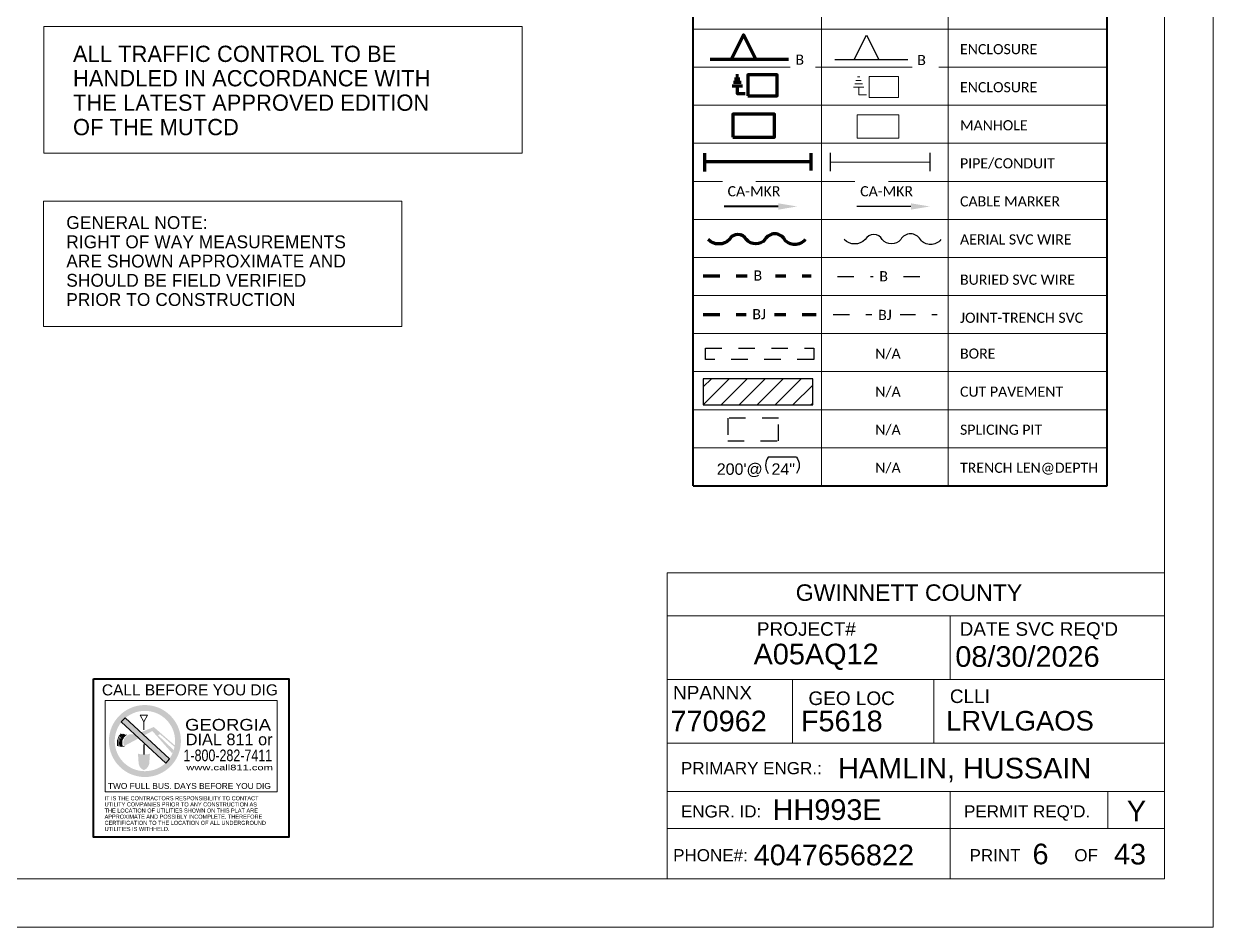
# Paper-space layout '1' of a CAD drawing. Header units: inches. Extents: x 1.3 to 44.7, y 1 to 54.1.
# Drawn here: x 10.67 to 17.88, y 1.02 to 6.5 of the extents above; entities that cross this region are included whole.
import ezdxf
from ezdxf.enums import TextEntityAlignment as Align

# ---------------------------------------------------------------- set-up
doc = ezdxf.new("R2010")
doc.units = ezdxf.units.IN
doc.header["$MEASUREMENT"] = 0
doc.linetypes.add('DASHED', pattern=[0.75, 0.5, -0.25])
doc.linetypes.add('PHANTOM2', pattern=[1.25, 0.625, -0.125, 0.125, -0.125, 0.125, -0.125])
for name, color, linetype, lineweight in [('Level 15', 7, 'Continuous', 0), ('Level 18', 7, 'Continuous', 0), ('Level 19', 7, 'DASHED', 0), ('Level 63', 7, 'Continuous', 0), ('Level 8', 7, 'Continuous', 0), ('z Level 63', 7, 'Continuous', 0)]:
    doc.layers.add(name, color=color, linetype=linetype, lineweight=lineweight)
doc.layers.add('Notes', color=2, linetype='Continuous')
doc.styles.add('Legend', font='calibri.ttf')
doc.styles.add('MtXpl_Arial_Unicode_', font='ARIALUNI.ttf')
doc.styles.add('Style-Arial', font='arial.ttf')
doc.styles.add('Style-font000', font='font000.shx')
doc.styles.add('TelcoFixedNoMask', font='font000.shx', dxfattribs={"height": 9})

# ---------------------------------------------------------------- blocks, each defined once
blk = doc.blocks.new('DIG_STAMP_GA')
at = {"layer": 'Notes', "linetype": 'Continuous', "lineweight": 0}
h = blk.add_hatch(color=1, dxfattribs=at)
edge = h.paths.add_edge_path()
edge.add_arc((477, 893), 334, 0, 360)
edge = h.paths.add_edge_path(flags=16)
edge.add_arc((477, 893), 280, 0, 360)
for points in [[(282, 845), (277, 882), (279, 893), (286, 916), (298, 930), (321, 950), (331, 955), (395, 955), (559, 1023), (754, 853), (751, 839), (617, 956), (599, 947), (743, 809), (731, 778), (546, 986)], [(412, 779), (415, 738), (418, 698), (418, 694), (418, 686), (420, 680), (421, 675), (422, 670), (424, 666), (427, 659), (431, 653), (434, 649), (436, 646), (440, 642), (444, 638), (447, 636), (450, 633), (453, 631), (459, 628), (463, 626), (468, 624), (472, 626), (477, 628), (482, 631), (486, 633), (489, 636), (493, 639), (495, 641), (498, 645), (499, 646), (502, 650), (505, 653), (507, 657), (510, 663), (512, 667), (513, 670), (515, 675), (516, 679), (517, 684), (518, 689), (518, 695), (518, 698), (521, 738), (524, 779), (524, 778), (523, 777), (523, 777), (523, 776), (522, 776), (519, 775), (516, 774), (515, 774), (513, 773), (511, 773), (509, 772), (505, 771), (499, 771), (495, 770), (491, 770), (486, 770), (479, 769), (475, 769), (468, 769), (465, 769), (458, 769), (456, 769), (451, 769), (448, 770), (445, 770), (442, 770), (439, 770), (436, 771), (435, 771), (432, 771), (428, 772), (427, 772), (425, 772), (423, 773), (421, 774), (419, 774), (416, 775), (415, 776), (413, 776), (413, 776), (413, 776), (413, 776), (413, 777), (412, 777), (412, 777), (412, 777), (412, 777), (412, 778), (412, 778)]]:
    blk.add_hatch(color=7, dxfattribs=at).paths.add_polyline_path(points)
at = {"layer": 'Level 8', "color": 7, "linetype": 'Continuous'}
for p, q in [((223, 855), (222, 849)), ((236, 853), (234, 846)), ((247, 850), (246, 843)), ((257, 848), (256, 842)), ((267, 847), (266, 840)), ((282, 845), (280, 839))]:
    blk.add_line(p, q, dxfattribs=at)
for centre, radius, start, end in [((337, 877), 115, 134.5828, 189.5588), ((347, 875), 113, 132.9304, 190.081), ((348, 876), 103, 129.7167, 193.059), ((348, 876), 94.9, 126.1577, 195.6004), ((348, 877), 86, 119.731, 199.1192)]:
    blk.add_arc(centre, radius, start, end, dxfattribs=at)
at = {"layer": 'Notes', "color": 92}
blk.add_line((468, 861), (468, 769), dxfattribs=at)
at = {"layer": 'Notes', "color": 92, "linetype": 'Continuous', "lineweight": 13, "flags": 128}
blk.add_lwpolyline([(109, 1269), (1705, 1269), (1705, 423), (109, 423)], close=True, dxfattribs=at)
at = {"layer": 'Notes', "color": 1, "linetype": 'Continuous', "lineweight": 0, "flags": 128}
blk.add_lwpolyline([(257, 1070), (672, 688), (704, 728), (295, 1107)], close=True, dxfattribs=at)
at = {"layer": 'Notes', "color": 92, "lineweight": 13, "flags": 128}
blk.add_lwpolyline([(468, 996), (468, 1071), (434, 1132), (502, 1132), (468, 1071)], dxfattribs=at)
at = {"layer": 'Notes', "color": 1, "linetype": 'Continuous', "lineweight": 0}
blk.add_solid([(257, 1070), (672, 688), (295, 1107), (704, 728)], dxfattribs=at)
at = {"layer": 'Notes', "color": 92, "linetype": 'Continuous', "lineweight": 13, "attachment_point": 1, "line_spacing_factor": 0.6, "style": 'Style-Arial', "bg_fill": 3, "box_fill_scale": 1, "bg_fill_color": 178, "bg_fill_transparency": 0}
for s, insert, char_height in [('CALL BEFORE YOU DIG', (78, 1419), 102.6), ('TWO FULL BUS. DAYS BEFORE YOU DIG', (134, 504), 55.3)]:
    blk.add_mtext(s, dxfattribs=dict(at, insert=insert, char_height=char_height))
at = {"layer": 'Notes', "color": 2, "linetype": 'Continuous', "lineweight": 13, "insert": (835, 814), "char_height": 108, "attachment_point": 1, "line_spacing_factor": 0.6, "style": 'Style-Arial', "bg_fill": 3, "box_fill_scale": 1, "bg_fill_color": 178, "bg_fill_transparency": 0}
blk.add_mtext('\\H1x;\\W0.765649;1-800-282-7411', dxfattribs=at)
at = {"layer": 'Notes', "color": 2, "linetype": 'Continuous', "lineweight": 13, "attachment_point": 1, "style": 'Style-Arial', "bg_fill": 3, "box_fill_scale": 1, "bg_fill_color": 178, "bg_fill_transparency": 0}
for s, insert, char_height, line_spacing_factor in [('DIAL 811 or', (856, 962), 108, 0.9), ('\\H1x;\\W1.44848;www.call811.com', (861, 673), 51.03, 0.6)]:
    blk.add_mtext(s, dxfattribs=dict(at, insert=insert, char_height=char_height, line_spacing_factor=line_spacing_factor))
at = {"layer": 'Notes', "color": 2, "linetype": 'Continuous', "lineweight": 13, "insert": (850, 1098), "char_height": 108, "attachment_point": 1, "line_spacing_factor": 0.9, "style": 'Style-Arial', "bg_fill": 3, "box_fill_scale": 1, "bg_fill_color": 178, "bg_fill_transparency": 0}
blk.add_mtext('\\H1x;\\W1.13135;GEORGIA', dxfattribs=at)
at = {"layer": 'Level 18', "color": 7, "linetype": 'Continuous', "lineweight": 40, "flags": 128}
blk.add_lwpolyline([(0, 1471), (1813, 1471), (1813, 0), (0, 0)], close=True, dxfattribs=at)
at = {"layer": 'Notes', "color": 135, "linetype": 'Continuous', "lineweight": 13, "insert": (103, 381), "char_height": 38.016, "attachment_point": 1, "line_spacing_factor": 0.9, "style": 'Style-font000', "bg_fill": 3, "box_fill_scale": 1, "bg_fill_color": 178, "bg_fill_transparency": 0}
blk.add_mtext('\\H1x;\\W0.933878;IT IS THE CONTRACTORS RESPONSIBILITY TO CONTACT^JUTILITY COMPANIES PRIOR TO ANY CONSTRUCTION AS^JTHE LOCATION OF UTILITIES SHOWN ON THIS PLAT ARE^JAPPROXIMATE AND POSSIBLY INCOMPLETE. THEREFORE^JCERTIFICATION TO THE LOCATION OF ALL UNDERGROUND^JUTILITIES IS WITHHELD.', dxfattribs=at)
blk = doc.blocks.new('*U331')
at = {"layer": 'Level 63', "color": 7, "linetype": 'Continuous', "flags": 128}
blk.add_lwpolyline([(-172.85, 45.7), (172.85, 45.7), (172.85, -45.7), (-172.85, -45.7)], close=True, dxfattribs=at)
at = {"layer": 'Level 63', "color": 2, "linetype": 'Continuous', "insert": (-151.85, 31.93), "char_height": 11.7684, "attachment_point": 1, "line_spacing_factor": 0.9, "style": 'TelcoFixedNoMask'}
blk.add_mtext('\\T1.009;ALL TRAFFIC CONTROL TO BE \\PHANDLED IN ACCORDANCE WITH\\PTHE LATEST APPROVED EDITION\\POF THE MUTCD', dxfattribs=at)
blk = doc.blocks.new('*U332')
at = {"layer": 'Level 63', "color": 7, "linetype": 'Continuous', "flags": 128}
blk.add_lwpolyline([(-129.52, 45.35), (129.52, 45.35), (129.52, -45.35), (-129.52, -45.35)], close=True, dxfattribs=at)
at = {"layer": 'Level 63', "color": 2, "linetype": 'Continuous', "insert": (-112.96, 34.5), "char_height": 9.2768, "attachment_point": 1, "line_spacing_factor": 0.9, "style": 'TelcoFixedNoMask'}
blk.add_mtext('\\T1.015;GENERAL NOTE:\\PRIGHT OF WAY MEASUREMENTS\\PARE SHOWN APPROXIMATE AND\\PSHOULD BE FIELD VERIFIED\\PPRIOR TO CONSTRUCTION', dxfattribs=at)

psp = doc.layouts.new('1')

# ---------------------------------------------------------------- linework, layer by layer
at = {"color": 7, "linetype": 'Continuous', "lineweight": 25}
for points in [[(15.1807, 3.8759, 0.307692), (15.1807, 3.7759)], [(15.3526, 3.8759, -0.332536), (15.3526, 3.7759)]]:
    psp.add_lwpolyline(points, format="xyb", dxfattribs=at)
psp.add_lwpolyline([(15.3526, 3.8759), (15.1807, 3.8759)], dxfattribs=at)
at = {"layer": 'Level 15', "color": 7, "linetype": 'Continuous', "lineweight": 70, "flags": 128}
for points in [[(14.958, 6.2889), (15.0324, 6.4376), (15.1067, 6.2889)], [(14.829, 6.2889), (14.958, 6.2889), (15.1067, 6.2889), (15.3044, 6.2889)], [(14.9704, 6.1494), (15.0174, 6.1494)], [(14.9774, 6.1699), (15.0085, 6.1699)], [(14.9859, 6.1904), (15.0005, 6.1904)], [(14.963, 6.129), (15.0249, 6.129)], [(14.9939, 6.129), (14.9939, 6.0816), (15.0413, 6.0816)]]:
    psp.add_lwpolyline(points, dxfattribs=at)
at = {"layer": 'Level 15', "color": 7, "linetype": 'Continuous', "lineweight": 25, "flags": 128}
for points in [[(15.7034, 6.2868), (15.7778, 6.4355), (15.8521, 6.2868)], [(15.5855, 6.2868), (15.7034, 6.2868), (15.8521, 6.2868), (16.0272, 6.2868)]]:
    psp.add_lwpolyline(points, dxfattribs=at)
at = {"layer": 'Level 15', "color": 7, "linetype": 'Continuous', "lineweight": 70, "flags": 128}
for points in [[(15.0569, 6.0668), (15.2347, 6.0668), (15.2347, 6.1938), (15.0569, 6.1938)], [(14.9658, 5.8164), (15.2198, 5.8164), (15.2198, 5.9568), (14.9658, 5.9568)]]:
    psp.add_lwpolyline(points, close=True, dxfattribs=at)
at = {"layer": 'Level 15', "color": 7, "linetype": 'Continuous', "lineweight": 13, "flags": 128}
for points in [[(15.7065, 6.1408), (15.7535, 6.1408)], [(15.7136, 6.1613), (15.7446, 6.1613)], [(15.722, 6.1818), (15.7366, 6.1818)], [(15.6991, 6.1203), (15.761, 6.1203)], [(15.7301, 6.1203), (15.7301, 6.073), (15.7774, 6.073)]]:
    psp.add_lwpolyline(points, dxfattribs=at)
for points in [[(15.793, 6.0581), (15.9708, 6.0581), (15.9708, 6.1851), (15.793, 6.1851)], [(15.7203, 5.8111), (15.9742, 5.8111), (15.9742, 5.9515), (15.7203, 5.9515)]]:
    psp.add_lwpolyline(points, close=True, dxfattribs=at)
at = {"layer": 'Level 15', "color": 7, "linetype": 'Continuous', "lineweight": 70, "ltscale": 8.003968, "flags": 128}
psp.add_lwpolyline([(15.4414, 5.666), (14.7976, 5.666)], dxfattribs=at)
at = {"layer": 'Level 15', "color": 7, "linetype": 'Continuous', "lineweight": 25, "ltscale": 8.003968, "flags": 128}
psp.add_lwpolyline([(15.5597, 5.666), (16.1641, 5.6659)], dxfattribs=at)
at = {"layer": 'Level 15', "color": 7, "linetype": 'Continuous', "lineweight": 70, "ltscale": 8.003968, "flags": 128}
psp.add_lwpolyline([(15.4044, 5.1951, -0.487269), (15.2807, 5.1951, 0.591434), (15.1614, 5.1951, -0.471225), (15.0498, 5.1951, 0.60498), (14.946, 5.1951, -0.410233), (14.8178, 5.1951)], format="xyb", dxfattribs=at)
at = {"layer": 'Level 15', "color": 7, "linetype": 'Continuous', "lineweight": 25, "ltscale": 8.003968, "flags": 128}
psp.add_lwpolyline([(16.2279, 5.1951, -0.487269), (16.1042, 5.1951, 0.591434), (15.9849, 5.1951, -0.471225), (15.8733, 5.1951, 0.60498), (15.7694, 5.1951, -0.410233), (15.6412, 5.1951)], format="xyb", dxfattribs=at)
at = {"layer": 'Level 15', "color": 7, "linetype": 'DASHED', "lineweight": 70, "ltscale": 0.1, "flags": 128}
psp.add_lwpolyline([(14.7878, 4.9763), (15.4409, 4.9763)], dxfattribs=at)
at = {"layer": 'Level 15', "color": 7, "linetype": 'DASHED', "lineweight": 25, "ltscale": 0.1, "flags": 128}
psp.add_lwpolyline([(15.6008, 4.9719), (16.1962, 4.9719)], dxfattribs=at)
at = {"layer": 'Level 15', "color": 7, "linetype": 'PHANTOM2', "lineweight": 70, "ltscale": 0.1, "flags": 128}
psp.add_lwpolyline([(14.7878, 4.7407), (15.4716, 4.7407)], dxfattribs=at)
at = {"layer": 'Level 15', "color": 7, "linetype": 'PHANTOM2', "lineweight": 25, "ltscale": 0.1, "flags": 128}
psp.add_lwpolyline([(15.5742, 4.7407), (16.2051, 4.7407)], dxfattribs=at)
at = {"layer": 'Level 18', "color": 7, "linetype": 'Continuous', "lineweight": 40}
for p, q in [((14.7254, 3.7015), (14.7254, 8.5259)), ((17.2371, 3.7015), (17.2371, 8.5259)), ((14.7254, 3.7015), (17.2371, 3.7015))]:
    psp.add_line(p, q, dxfattribs=at)
at = {"layer": 'Level 18', "color": 7, "linetype": 'Continuous', "lineweight": 0}
for p, q in [((15.5044, 3.7015), (15.5044, 8.2857)), ((16.2719, 3.7015), (16.2719, 8.2857)), ((14.7254, 6.472), (17.2371, 6.472)), ((14.7254, 6.2411), (17.2371, 6.2411)), ((14.7254, 6.0103), (17.2371, 6.0103)), ((14.7254, 5.7794), (17.2371, 5.7794)), ((14.7254, 5.5485), (17.2371, 5.5485)), ((14.7254, 5.3176), (17.2371, 5.3176)), ((14.7254, 5.0868), (17.2371, 5.0868)), ((14.7254, 4.8559), (17.2371, 4.8559)), ((14.7254, 4.625), (17.2371, 4.625)), ((14.7254, 4.3941), (17.2371, 4.3941)), ((14.7254, 4.1633), (17.2371, 4.1633)), ((14.7254, 3.9324), (17.2371, 3.9324)), ((14.5682, 2.9129), (14.5682, 3.1735)), ((14.5682, 3.1735), (17.5853, 3.1735)), ((17.5853, 2.9129), (14.5682, 2.9129)), ((14.5682, 2.9129), (14.5682, 1.318)), ((16.285, 2.9129), (16.285, 2.5269)), ((17.5853, 2.9129), (17.5853, 1.318)), ((17.5853, 2.9129), (17.5853, 1.318)), ((17.5853, 2.5269), (14.5682, 2.5269)), ((15.3285, 2.5269), (15.3285, 2.1409)), ((16.1861, 2.5269), (16.1861, 2.1409)), ((17.5853, 2.1409), (14.5682, 2.1409)), ((14.5682, 1.8463), (17.5853, 1.8463)), ((16.285, 1.8463), (16.285, 1.318)), ((17.2399, 1.8463), (17.2399, 1.6228)), ((14.5682, 1.6228), (17.5853, 1.6228)), ((14.5682, 1.318), (17.5853, 1.318)), ((14.5682, 1.318), (17.5853, 1.318))]:
    psp.add_line(p, q, dxfattribs=at)
at = {"layer": 'Level 19', "color": 7, "linetype": 'Continuous', "lineweight": 25}
for p, q in [((15.451, 4.3507), (14.7875, 4.3507)), ((14.7875, 4.3507), (14.7875, 4.1929)), ((14.7875, 4.3018), (14.8364, 4.3507)), ((14.7875, 4.1929), (14.9452, 4.3507)), ((14.8963, 4.1929), (15.0541, 4.3507)), ((15.0051, 4.1929), (15.1629, 4.3507)), ((15.114, 4.1929), (15.2717, 4.3507)), ((15.2228, 4.1929), (15.3806, 4.3507)), ((15.451, 4.1929), (15.451, 4.3507)), ((15.3316, 4.1929), (15.451, 4.3123)), ((14.7875, 4.1929), (15.451, 4.1929)), ((15.4405, 4.1929), (15.451, 4.2035))]:
    psp.add_line(p, q, dxfattribs=at)
at = {"layer": 'Level 19', "color": 7, "linetype": 'DASHED', "lineweight": 25, "ltscale": 0.1}
psp.add_lwpolyline([(14.8006, 4.5365), (15.4576, 4.5365), (15.4576, 4.4673), (14.8006, 4.4673)], close=True, dxfattribs=at)
at = {"layer": 'Level 19', "color": 7, "linetype": 'DASHED', "lineweight": 25, "ltscale": 0.05}
psp.add_lwpolyline([(15.2443, 3.9733), (15.2443, 4.1114), (14.9355, 4.1114), (14.9355, 3.9733)], close=True, dxfattribs=at)
at = {"layer": 'Level 63', "color": 7, "linetype": 'Continuous', "lineweight": 70}
for points in [[(14.7976, 5.6083), (14.7976, 5.7191)], [(15.4414, 5.614), (15.4414, 5.7191)]]:
    psp.add_lwpolyline(points, dxfattribs=at)
at = {"layer": 'Level 63', "color": 7, "linetype": 'Continuous', "lineweight": 25}
for points in [[(15.5597, 5.6106), (15.5597, 5.7214)], [(16.1641, 5.6105), (16.1641, 5.7213)], [(16.0463, 5.3961), (15.7184, 5.3961)]]:
    psp.add_lwpolyline(points, dxfattribs=at)
at = {"layer": 'Level 63', "color": 7, "linetype": 'Continuous', "lineweight": 40}
psp.add_lwpolyline([(15.2421, 5.3961), (14.9141, 5.3961)], dxfattribs=at)
psp.add_solid([(15.2421, 5.4153), (15.3575, 5.3961), (15.2421, 5.3768)], dxfattribs=at)
at = {"layer": 'Level 63', "color": 7, "linetype": 'Continuous', "lineweight": 25}
psp.add_solid([(16.0463, 5.4153), (16.1617, 5.3961), (16.0463, 5.3768)], dxfattribs=at)

# ---------------------------------------------------------------- block references
at = {"layer": 'Level 63', "linetype": 'Continuous', "xscale": 0.008387775099927084, "yscale": 0.008387775099927084, "zscale": 0.008387775099927084}
for name, p in [('*U331', (12.2393, 6.1037)), ('*U332', (11.8725, 5.0479))]:
    psp.add_blockref(name, p, dxfattribs=at)
at = {"layer": 'Level 8', "color": 7, "linetype": 'Continuous', "xscale": 0.0006537773250675691, "yscale": 0.0006537773250675691, "zscale": 0.0006537773250675691}
psp.add_blockref('DIG_STAMP_GA', (11.0897, 1.5692), dxfattribs=at)

# ---------------------------------------------------------------- texts
at = {"layer": 'Level 15', "color": 7, "linetype": 'Continuous', "lineweight": 25, "insert": (14.8696, 3.7544), "char_height": 0.069262, "attachment_point": 7, "line_spacing_factor": 0.899913, "style": 'Style-Arial'}
psp.add_mtext('200\'@  24"  ', dxfattribs=at)
at = {"layer": 'Level 18', "color": 7, "linetype": 'Continuous', "lineweight": 25, "style": 'Legend'}
for s, height, p in [('ENCLOSURE', 0.06157, (16.3444, 6.3506)), ('ENCLOSURE', 0.06157, (16.3444, 6.1197)), ('MANHOLE', 0.06157, (16.3444, 5.8888)), ('PIPE/CONDUIT', 0.061567, (16.3444, 5.658)), ('CABLE MARKER', 0.061567, (16.3444, 5.4271)), ('AERIAL SVC WIRE', 0.061567, (16.3444, 5.1962)), ('BURIED SVC WIRE', 0.061567, (16.3444, 4.9519)), ('JOINT-TRENCH SVC', 0.061567, (16.3444, 4.7211)), ('N/A', 0.06157, (15.8301, 4.5036)), ('BORE', 0.06157, (16.3444, 4.5036)), ('N/A', 0.06157, (15.8301, 4.2727)), ('CUT PAVEMENT', 0.061567, (16.3444, 4.2727)), ('N/A', 0.06157, (15.8301, 4.0418)), ('SPLICING PIT', 0.061567, (16.3444, 4.0418)), ('N/A', 0.06157, (15.8301, 3.811)), ('TRENCH LEN@DEPTH', 0.061567, (16.3444, 3.811))]:
    psp.add_text(s, height=height, dxfattribs=at).set_placement(p, align=Align.MIDDLE_LEFT)
at = {"layer": 'Level 18', "color": 7, "style": 'MtXpl_Arial_Unicode_'}
for s, height, p in [('GWINNETT COUNTY', 0.1, (15.3482, 3.0035)), ('PROJECT#', 0.08228, (15.1126, 2.7916)), ("DATE SVC REQ'D", 0.082276, (16.3421, 2.7916)), ('A05AQ12', 0.12517, (15.0928, 2.6182)), ('08/30/2026', 0.12517, (16.3162, 2.6033)), ('NPANNX', 0.08228, (14.6041, 2.4055)), ('GEO LOC', 0.08228, (15.4254, 2.3715)), ('CLLI', 0.08228, (16.283, 2.3837)), ('770962', 0.12517, (14.589, 2.2119)), ('F5618', 0.12517, (15.3794, 2.2119)), ('LRVLGAOS', 0.11896, (16.2601, 2.2165)), ('PRIMARY ENGR.:', 0.07382, (14.6523, 1.9515)), ('HAMLIN, HUSSAIN', 0.125167, (15.6051, 1.9258)), ('ENGR. ID:', 0.07382, (14.6521, 1.6892)), ('HH993E', 0.12517, (15.2082, 1.6744)), ("PERMIT REQ'D.", 0.07382, (16.3691, 1.6892)), ('Y', 0.1252, (17.3563, 1.6659)), ('4047656822', 0.12517, (15.0931, 1.3992)), ('43', 0.12517, (17.2781, 1.4042)), ('PHONE#:', 0.07382, (14.6048, 1.4234)), ('PRINT', 0.07382, (16.4021, 1.4233)), ('OF', 0.07382, (17.0375, 1.4233))]:
    psp.add_text(s, height=height, dxfattribs=at).set_placement(p)
at = {"layer": 'Level 18', "color": 7, "lineweight": 0, "insert": (16.7839, 1.5304), "char_height": 0.12517, "attachment_point": 1, "style": 'MtXpl_Arial_Unicode_'}
psp.add_mtext('{\\C256;6 }', dxfattribs=at)

# ---------------------------------------------------------------- next in the draw order: texts
at = {"layer": 'Level 63', "color": 7, "linetype": 'Continuous', "lineweight": 35, "insert": (15.3462, 6.3177), "char_height": 0.0616, "attachment_point": 1, "style": 'Legend', "bg_fill": 2}
psp.add_mtext_dynamic_manual_height_columns('B', width=0.090925, gutter_width=0.1051, heights=[0], dxfattribs=at)
at = {"layer": 'Level 63', "color": 7, "linetype": 'Continuous', "lineweight": 25, "attachment_point": 1, "style": 'Legend', "bg_fill": 2}
for s, width, insert, char_height in [('B', 0.099944, (16.0852, 6.3153), 0.0616), ('CA-MKR', 0.13899, (15.7391, 5.5193), 0.06157)]:
    psp.add_mtext_dynamic_manual_height_columns(s, width=width, gutter_width=0.1051, heights=[0], dxfattribs=dict(at, insert=insert, char_height=char_height))
at = {"layer": 'Level 63', "color": 7, "linetype": 'Continuous', "lineweight": 40, "insert": (14.9349, 5.5193), "char_height": 0.06157, "attachment_point": 1, "style": 'Legend', "bg_fill": 2}
psp.add_mtext_dynamic_manual_height_columns('CA-MKR', width=0.13899, gutter_width=0.1051, heights=[0], dxfattribs=at)
at = {"layer": 'Level 63', "color": 7, "linetype": 'Continuous', "lineweight": 25, "char_height": 0.06157, "attachment_point": 1, "style": 'Legend', "bg_fill": 3, "box_fill_scale": 1.25, "bg_fill_color": 256, "bg_fill_transparency": 0}
for s, insert in [(' B', (15.0706, 5.0082)), (' B', (15.8334, 5.0037)), (' BJ', (15.0634, 4.7736)), (' BJ', (15.8262, 4.7691))]:
    psp.add_mtext_dynamic_manual_height_columns(s, width=0.13899, gutter_width=0.1051, heights=[0], dxfattribs=dict(at, insert=insert))

# ---------------------------------------------------------------- next in the draw order: linework, layer by layer
at = {"layer": 'z Level 63', "color": 7, "linetype": 'Continuous', "lineweight": 0, "flags": 128}
psp.add_lwpolyline([(1.2896, 11.5664), (17.8799, 11.5664), (17.8799, 1.0234), (1.2896, 1.0234), (1.2896, 11.5664)], dxfattribs=at)
at = {"layer": 'z Level 63', "color": 7, "linetype": 'Continuous', "lineweight": 0}
psp.add_lwpolyline([(1.5842, 11.4036), (17.5853, 11.4036), (17.5853, 2.8759), (17.5853, 1.318), (14.6381, 1.318), (1.5842, 1.318)], close=True, dxfattribs=at)

doc.saveas('drawing.dxf')
